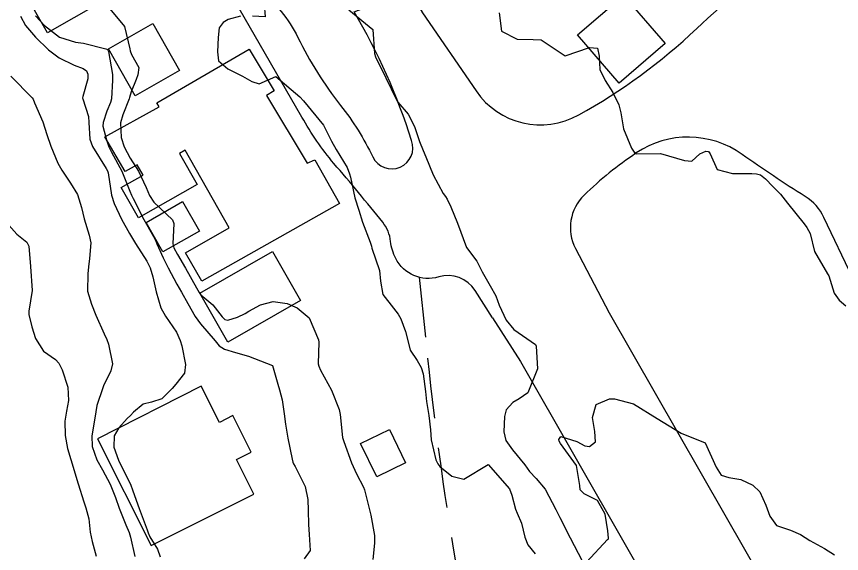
# Model space of a CAD drawing. Header units: metres. Extents: x 298520 to 308411, y 7433745 to 7450750.
# Drawn here: x 301817.6 to 301886, y 7442411.5 to 7442456.1 of the extents above; entities that cross this region are included whole.
import ezdxf

# ---------------------------------------------------------------- set-up
doc = ezdxf.new("R2010")
doc.units = ezdxf.units.M
doc.header["$LTSCALE"] = 10
doc.linetypes.add('DASHED', pattern=[0.75, 0.5, -0.25])
for name, color, linetype in [('Curvas de Nivel 1m', 11, 'Continuous'), ('Curvas de Nivel 5m', 15, 'Continuous'), ('Edificações', 30, 'Continuous'), ('Vias Primárias', 230, 'Continuous'), ('Vias Secundárias', 230, 'DASHED')]:
    doc.layers.add(name, color=color, linetype=linetype)

msp = doc.modelspace()

# ---------------------------------------------------------------- linework, layer by layer
at = {"layer": 'Curvas de Nivel 1m', "flags": 128}
for points, elevation in [([(301825.149, 7442456.918), (301826.517, 7442455.286), (301826.954, 7442453.432), (301826.98, 7442453.281), (301827.1, 7442452.968), (301827.704, 7442451.885), (301827.636, 7442451.272), (301827.476, 7442450.875), (301827.061, 7442449.85), (301826.935, 7442449.401), (301826.899, 7442449.282), (301826.373, 7442447.953), (301826.198, 7442447.288), (301826.232, 7442446.077), (301826.477, 7442445.285), (301826.999, 7442444.369), (301827.69, 7442443.273), (301828.311, 7442441.925), (301828.595, 7442441.264), (301828.955, 7442440.711), (301830.51, 7442439.236), (301830.618, 7442438.923), (301830.528, 7442437.236), (301830.599, 7442436.924), (301830.904, 7442436.37), (301831.587, 7442435.223), (301832.49, 7442433.593), (301832.705, 7442433.212), (301832.861, 7442433.022), (301833.838, 7442432.181), (301834.615, 7442431.183), (301834.84, 7442430.973), (301835.097, 7442430.919), (301835.897, 7442431.169), (301836.538, 7442431.471), (301836.848, 7442431.653), (301837.815, 7442432.188), (301838.856, 7442432.452), (301840.014, 7442432.282), (301840.851, 7442431.94), (301841.834, 7442431.1), (301842.627, 7442429.281), (301842.647, 7442429.092), (301842.605, 7442427.282), (301842.637, 7442427.092), (301842.79, 7442426.757), (301843.697, 7442425.081), (301844.325, 7442423.498), (301844.417, 7442423.073), (301844.625, 7442421.17), (301844.644, 7442421.071), (301844.719, 7442420.827), (301845.36, 7442419.06), (301845.769, 7442418.139), (301846.357, 7442417.045), (301846.444, 7442416.817), (301846.662, 7442415.942), (301846.88, 7442415.038), (301846.961, 7442414.724), (301847.276, 7442413.033), (301847.271, 7442412.379), (301847.134, 7442411.035)], 704), ([(301838.109, 7442457.15), (301838.195, 7442456.092), (301837.138, 7442456.157)], 703), ([(301845.147, 7442456.676), (301847.123, 7442455.04), (301847.279, 7442453.038), (301847.363, 7442452.775), (301848.197, 7442451.029), (301849.056, 7442449.25), (301849.21, 7442449.018), (301850.055, 7442448.017), (301850.584, 7442446.997), (301851.014, 7442445.727), (301851.296, 7442444.987), (301851.526, 7442444.457), (301852.15, 7442442.978), (301852.967, 7442441.428), (301853.163, 7442441.165), (301853.304, 7442440.965), (301853.599, 7442440.318), (301854.173, 7442438.958), (301854.913, 7442436.95), (301855.776, 7442435.812), (301856.219, 7442434.93), (301856.875, 7442433.756), (301857.345, 7442432.915), (301857.615, 7442432.152), (301858.186, 7442430.907), (301858.831, 7442430.134), (301860.626, 7442428.873), (301860.692, 7442428.752), (301860.793, 7442426.87), (301859.985, 7442424.882), (301859.285, 7442424.373), (301858.76, 7442424.058), (301858.192, 7442423.464), (301858.054, 7442422.907), (301858.003, 7442421.635), (301858.174, 7442420.905), (301858.712, 7442420.145), (301859.745, 7442418.884), (301860.143, 7442418.333), (301860.682, 7442417.753), (301861.424, 7442416.862), (301862.335, 7442415.175), (301862.488, 7442414.852), (301862.648, 7442414.53), (301863.524, 7442412.841), (301864.508, 7442410.927)], 702), ([(301817.894, 7442456.142), (301818.308, 7442455.382), (301819.119, 7442454.414), (301820.21, 7442453.359), (301821.096, 7442452.689), (301822.35, 7442452.078), (301823.088, 7442451.792), (301823.359, 7442451.6), (301823.476, 7442451.324), (301823.463, 7442450.939), (301823.055, 7442449.467), (301823.02, 7442449.364), (301823.028, 7442449.33), (301823.052, 7442449.27), (301823.527, 7442447.812), (301823.548, 7442447.322), (301823.627, 7442445.929), (301823.847, 7442445.317), (301824.986, 7442443.498), (301825.096, 7442443.299), (301825.153, 7442443.127), (301825.431, 7442441.295), (301825.657, 7442440.588), (301826.272, 7442439.287), (301826.921, 7442438.095), (301827.424, 7442437.275), (301828.362, 7442435.802), (301828.653, 7442435.262), (301828.882, 7442434.5), (301829.135, 7442433.256), (301829.52, 7442431.92), (301829.922, 7442431.244), (301830.823, 7442429.92), (301831.128, 7442429.227), (301831.265, 7442428.769), (301831.571, 7442427.222), (301831.495, 7442426.514), (301830.777, 7442425.593), (301830.485, 7442425.234), (301829.626, 7442424.381), (301828.756, 7442424.111), (301828.079, 7442423.941), (301827.262, 7442423.275), (301827.022, 7442422.995), (301826.738, 7442422.74), (301826.04, 7442421.977), (301825.651, 7442421.291), (301825.633, 7442420.367), (301826.01, 7442419.287), (301826.679, 7442417.916), (301827.003, 7442417.277), (301827.2, 7442416.742), (301827.739, 7442415.269), (301828.395, 7442413.494), (301828.473, 7442413.261), (301828.62, 7442412.926), (301829.257, 7442411.897), (301829.475, 7442411.247)], 706), ([(301836.157, 7442456.15), (301835.133, 7442455.875), (301834.695, 7442455.621), (301834.381, 7442455.191), (301834.3, 7442454.378), (301834.235, 7442453.193), (301834.328, 7442452.425), (301835.089, 7442451.772), (301836.306, 7442451.168), (301837.076, 7442450.709), (301837.695, 7442450.532), (301839.083, 7442451.14), (301841.058, 7442449.461), (301841.378, 7442449.107), (301843.033, 7442447.09), (301843.71, 7442445.77), (301844.081, 7442445.074), (301844.991, 7442443.588), (301845.203, 7442443.058), (301845.267, 7442442.77), (301845.635, 7442441.053), (301845.964, 7442440.034), (301846.274, 7442439.047), (301846.916, 7442437.395), (301847.009, 7442437.039), (301847.06, 7442436.89), (301847.684, 7442435.032), (301847.771, 7442434.14), (301847.97, 7442433.029), (301848.852, 7442431.889), (301849.243, 7442431.41), (301849.448, 7442431.011), (301849.856, 7442429.976), (301850.1, 7442429.001), (301850.237, 7442428.429), (301850.799, 7442427.551), (301851.149, 7442426.986), (301851.316, 7442426.456), (301851.513, 7442424.983), (301851.598, 7442424.144), (301851.77, 7442422.98), (301851.916, 7442421.793), (301851.986, 7442420.977), (301852.359, 7442419.312), (301852.515, 7442418.972), (301852.691, 7442418.753), (301853.68, 7442417.963), (301854.68, 7442417.697), (301856.693, 7442418.92), (301858.472, 7442416.902), (301858.668, 7442416.382), (301858.975, 7442415.215), (301859.101, 7442414.893), (301859.475, 7442414.053), (301859.753, 7442412.883), (301859.989, 7442412.251), (301860.609, 7442411.512)], 703), ([(301857.626, 7442456.435), (301857.806, 7442454.913), (301859.116, 7442454.228), (301860.451, 7442454.215), (301861.116, 7442454.188), (301863.103, 7442452.85), (301865.11, 7442453.536), (301865.773, 7442453.484), (301865.925, 7442452.818), (301865.983, 7442451.707), (301866.411, 7442450.81), (301867.068, 7442449.8), (301867.552, 7442448.795), (301867.719, 7442448.12), (301867.953, 7442446.791), (301868.61, 7442445.183), (301868.867, 7442444.781), (301869.002, 7442444.716), (301871.003, 7442444.75), (301872.997, 7442444.172), (301873.608, 7442444.112), (301874.274, 7442444.717), (301874.773, 7442444.946), (301875.006, 7442444.898), (301875.134, 7442444.708), (301875.716, 7442443.425), (301876.987, 7442443.078), (301878.581, 7442443.07), (301878.987, 7442443.05), (301879.303, 7442442.972), (301879.73, 7442442.649), (301880.345, 7442442.008), (301880.97, 7442441.375), (301881.566, 7442440.624), (301882.937, 7442438.908), (301883.168, 7442438.608), (301883.431, 7442438.102), (301883.799, 7442436.601), (301884.885, 7442434.755), (301884.971, 7442434.589), (301885.44, 7442433.153), (301885.849, 7442432.575), (301886.401, 7442432.11)], 701), ([(301817.079, 7442451.166), (301818.862, 7442449.373), (301818.939, 7442449.259), (301819.049, 7442448.948), (301819.744, 7442447.363), (301820.06, 7442446.322), (301820.391, 7442445.356), (301820.992, 7442443.933), (301821.307, 7442443.347), (301822.028, 7442442.284), (301822.61, 7442441.334), (301822.947, 7442440.259), (301823.158, 7442439.327), (301823.573, 7442437.974), (301823.713, 7442437.318), (301823.615, 7442436.034), (301823.524, 7442435.321), (301823.461, 7442434.745), (301823.459, 7442433.321), (301823.765, 7442432.229), (301824.124, 7442431.311), (301824.82, 7442429.767), (301825.041, 7442429.298), (301825.187, 7442428.919), (301825.529, 7442427.293), (301825.387, 7442426.694), (301824.774, 7442425.444), (301824.717, 7442425.301), (301824.231, 7442423.827), (301824.147, 7442423.309), (301824.038, 7442422.612), (301823.793, 7442421.314), (301823.821, 7442420.421), (301824.224, 7442419.307), (301824.69, 7442418.469), (301825.328, 7442417.293), (301825.76, 7442416.191), (301826.061, 7442415.286), (301826.632, 7442413.916), (301826.892, 7442413.277), (301827.009, 7442412.886), (301827.388, 7442411.272)], 707), ([(301816.927, 7442438.785), (301817.578, 7442438.049), (301818.401, 7442437.378), (301818.571, 7442437.037), (301818.724, 7442435.373), (301818.863, 7442433.38), (301818.58, 7442431.649), (301818.586, 7442431.383), (301818.827, 7442430.343), (301819.132, 7442429.375), (301819.782, 7442428.345), (301820.796, 7442427.629), (301821.059, 7442427.347), (301821.346, 7442426.785), (301821.823, 7442425.34), (301821.865, 7442424.23), (301821.699, 7442423.34), (301821.566, 7442422.51), (301821.58, 7442421.341), (301821.792, 7442420.259), (301822.056, 7442419.336), (301822.673, 7442417.33), (301823.15, 7442415.815), (301823.319, 7442415.32), (301823.544, 7442414.412), (301823.672, 7442413.314), (301823.846, 7442412.542), (301824.153, 7442411.307)], 708), ([(301864.861, 7442410.826), (301866.622, 7442412.699), (301866.681, 7442412.741), (301866.707, 7442412.799), (301866.632, 7442413.419), (301866.405, 7442414.804), (301865.787, 7442415.936), (301864.669, 7442416.478), (301864.354, 7442416.833), (301864.328, 7442417.182), (301864.032, 7442418.837), (301862.72, 7442420.667), (301862.595, 7442420.851), (301862.572, 7442421.004), (301862.727, 7442421.252), (301864.077, 7442420.836), (301864.718, 7442420.481), (301865.114, 7442420.427), (301865.607, 7442420.817), (301865.562, 7442421.649), (301865.364, 7442422.821), (301865.661, 7442423.915), (301866.767, 7442424.377), (301867.197, 7442424.366), (301868.761, 7442423.958), (301870.743, 7442422.75), (301872.731, 7442421.516), (301874.723, 7442420.71), (301875.633, 7442418.696), (301876.036, 7442418.04), (301876.685, 7442417.842), (301877.678, 7442417.675), (301878.679, 7442417.22), (301879.247, 7442416.654), (301879.766, 7442415.545), (301880.095, 7442414.646), (301880.641, 7442413.869), (301881.793, 7442413.465), (301882.631, 7442413.122), (301883.409, 7442412.602), (301884.616, 7442411.942), (301885.469, 7442411.434)], 702)]:
    msp.add_lwpolyline(points, dxfattribs=dict(at, elevation=elevation))
at = {"layer": 'Curvas de Nivel 5m', "elevation": 705, "flags": 128}
msp.add_lwpolyline([(301819.141, 7442456.172), (301819.863, 7442455.363), (301821.119, 7442454.416), (301822.454, 7442453.996), (301823.112, 7442453.912), (301824.972, 7442453.435), (301825.104, 7442453.382), (301825.153, 7442453.299), (301825.177, 7442453.225), (301825.513, 7442451.296), (301825.526, 7442450.846), (301825.433, 7442449.296), (301825.355, 7442448.992), (301825.042, 7442448.246), (301824.735, 7442447.304), (301824.728, 7442447.002), (301825.019, 7442445.891), (301825.222, 7442445.298), (301825.448, 7442444.853), (301826.288, 7442443.287), (301826.966, 7442441.603), (301827.095, 7442441.279), (301827.224, 7442441.013), (301828.114, 7442439.268), (301828.919, 7442437.851), (301829.124, 7442437.466), (301829.204, 7442437.256), (301829.722, 7442436.069), (301830.15, 7442435.241), (301830.873, 7442433.885), (301831.246, 7442433.226), (301831.781, 7442432.293), (301832.393, 7442431.215), (301832.834, 7442430.599), (301834.038, 7442429.192), (301834.388, 7442428.766), (301834.806, 7442428.497), (301835.742, 7442428.232), (301836.801, 7442427.926), (301838.793, 7442427.14), (301839.235, 7442425.591), (301839.384, 7442425.131), (301839.604, 7442424.284), (301839.782, 7442423.124), (301839.889, 7442422.277), (301840.082, 7442421.12), (301840.449, 7442419.362), (301840.49, 7442419.113), (301840.548, 7442418.968), (301840.689, 7442418.767), (301841.527, 7442417.101), (301841.733, 7442416.029), (301841.773, 7442415.099), (301841.801, 7442413.933), (301841.85, 7442413.098), (301841.93, 7442411.777), (301841.438, 7442411.102)], dxfattribs=at)
at = {"layer": 'Edificações'}
for points in [[(301817.958, 7442458.543), (301824.326, 7442462.182), (301826.48, 7442458.412), (301820.112, 7442454.773)], [(301864.123, 7442454.599), (301867.938, 7442457.877), (301871.385, 7442453.866), (301867.57, 7442450.587)], [(301825.182, 7442453.43), (301828.861, 7442455.532), (301831.087, 7442451.636), (301827.408, 7442449.534)], [(301824.898, 7442446.137), (301829.395, 7442448.627), (301829.212, 7442448.957), (301836.867, 7442453.401), (301838.942, 7442449.944), (301838.306, 7442449.562), (301841.684, 7442443.934), (301842.329, 7442444.228), (301844.373, 7442440.603), (301832.931, 7442434.134), (301831.588, 7442436.509), (301835.215, 7442438.56), (301831.556, 7442445.033), (301831.069, 7442444.757), (301832.537, 7442442.159), (301827.668, 7442439.406), (301826.252, 7442441.911), (301828.074, 7442442.941), (301827.579, 7442443.816), (301826.559, 7442443.239)], [(301828.306, 7442439.025), (301831.335, 7442440.756), (301832.739, 7442438.3), (301829.71, 7442436.569)], [(301832.778, 7442433.153), (301838.801, 7442436.594), (301841.121, 7442432.534), (301835.098, 7442429.093)], [(301824.277, 7442421.066), (301828.722, 7442412.187), (301837.258, 7442416.46), (301835.818, 7442419.336), (301837.033, 7442419.944), (301835.515, 7442422.978), (301834.391, 7442422.415), (301832.878, 7442425.437)], [(301846.119, 7442420.67), (301848.522, 7442421.83), (301849.857, 7442419.066), (301847.455, 7442417.906)]]:
    msp.add_lwpolyline(points, close=True, dxfattribs=at)
at = {"layer": 'Vias Primárias', "elevation": 700.813}
for points in [[(301857.065, 7442431.109), (301855.626, 7442433.368, 0.334855), (301852.599, 7442434.499, -0.361563), (301849.028, 7442436.029, -0.092524), (301848.609, 7442437.447, 0.144703), (301847.955, 7442439.035, 0.007421), (301843.899, 7442443.923, -0.052205), (301841.251, 7442447.769), (301823.032, 7442479.354), (301806.381, 7442506.077), (301767.873, 7442569.923), (301757.176, 7442586.959, 0.046066), (301752.518, 7442593.051, -0.051869), (301747.066, 7442600.356, 0.037121), (301743.759, 7442605.069, -2.1108)], [(301935.447, 7442400.649, 0.010425), (301928.337, 7442418.038, 0.094088), (301927.147, 7442419.791, 0.213252), (301918.071, 7442423.274, -0.009259), (301905.589, 7442422.833, 0.085826), (301899.679, 7442421.709, 0.165121), (301898.668, 7442420.88), (301893.706, 7442420.05), (301886.977, 7442434.402), (301884.582, 7442439.435, 0.143419), (301883.03, 7442441.173, -0.015624), (301877.783, 7442444.672, 0.312864), (301868.999, 7442444.786, 0.043372), (301864.676, 7442441.288, 0.332918), (301863.956, 7442436.86), (301866.757, 7442431.516), (301880.056, 7442408.279)], [(301857.065, 7442431.109), (301859.382, 7442427.473), (301872.704, 7442404.197), (301881.036, 7442387.43, -0.06296), (301884.679, 7442377.955, 0.030958), (301887.149, 7442370.06, -0.091852), (301894.22, 7442331.614, -0.004869), (301893.659, 7442280.788), (301893.474, 7442249.159)]]:
    msp.add_lwpolyline(points, format="xyb", dxfattribs=at)
at = {"layer": 'Vias Primárias'}
msp.add_lwpolyline([(301838.809, 7442457.405), (301839.516, 7442456.541, -0.05712), (301840.902, 7442454.383, 0.052336), (301844.455, 7442448.737, -0.054053), (301847.129, 7442444.455, 0.952783), (301850.349, 7442445.824, 0.056327), (301845.58, 7442456.503), (301850.182, 7442458.315), (301851.241, 7442456.436), (301855.702, 7442449.936, 0.387502), (301864.22, 7442447.942, 0.061158), (301874.019, 7442455.109, -0.035205), (301881.858, 7442461.492, 0.208778), (301884.261, 7442465.444), (301888.93, 7442487.126), (301893.908, 7442513.925), (301895.216, 7442520.27, 0.06498), (301896.703, 7442540.423, 0.015601), (301894.168, 7442569.371)], format="xyb", dxfattribs=at)
at = {"layer": 'Vias Secundárias'}
msp.add_lwpolyline([(301465.55, 7442973.319, 0), (301478.59, 7442967.28, -0.011668)], format="xyb", dxfattribs=at)
at = {"layer": 'Vias Secundárias', "elevation": 700.813}
msp.add_lwpolyline([(301850.971, 7442434.47), (301851.678, 7442427.741, 0.016801), (301854.21, 7442409.539, -1.616728)], format="xyb", dxfattribs=at)

doc.saveas('drawing.dxf')
